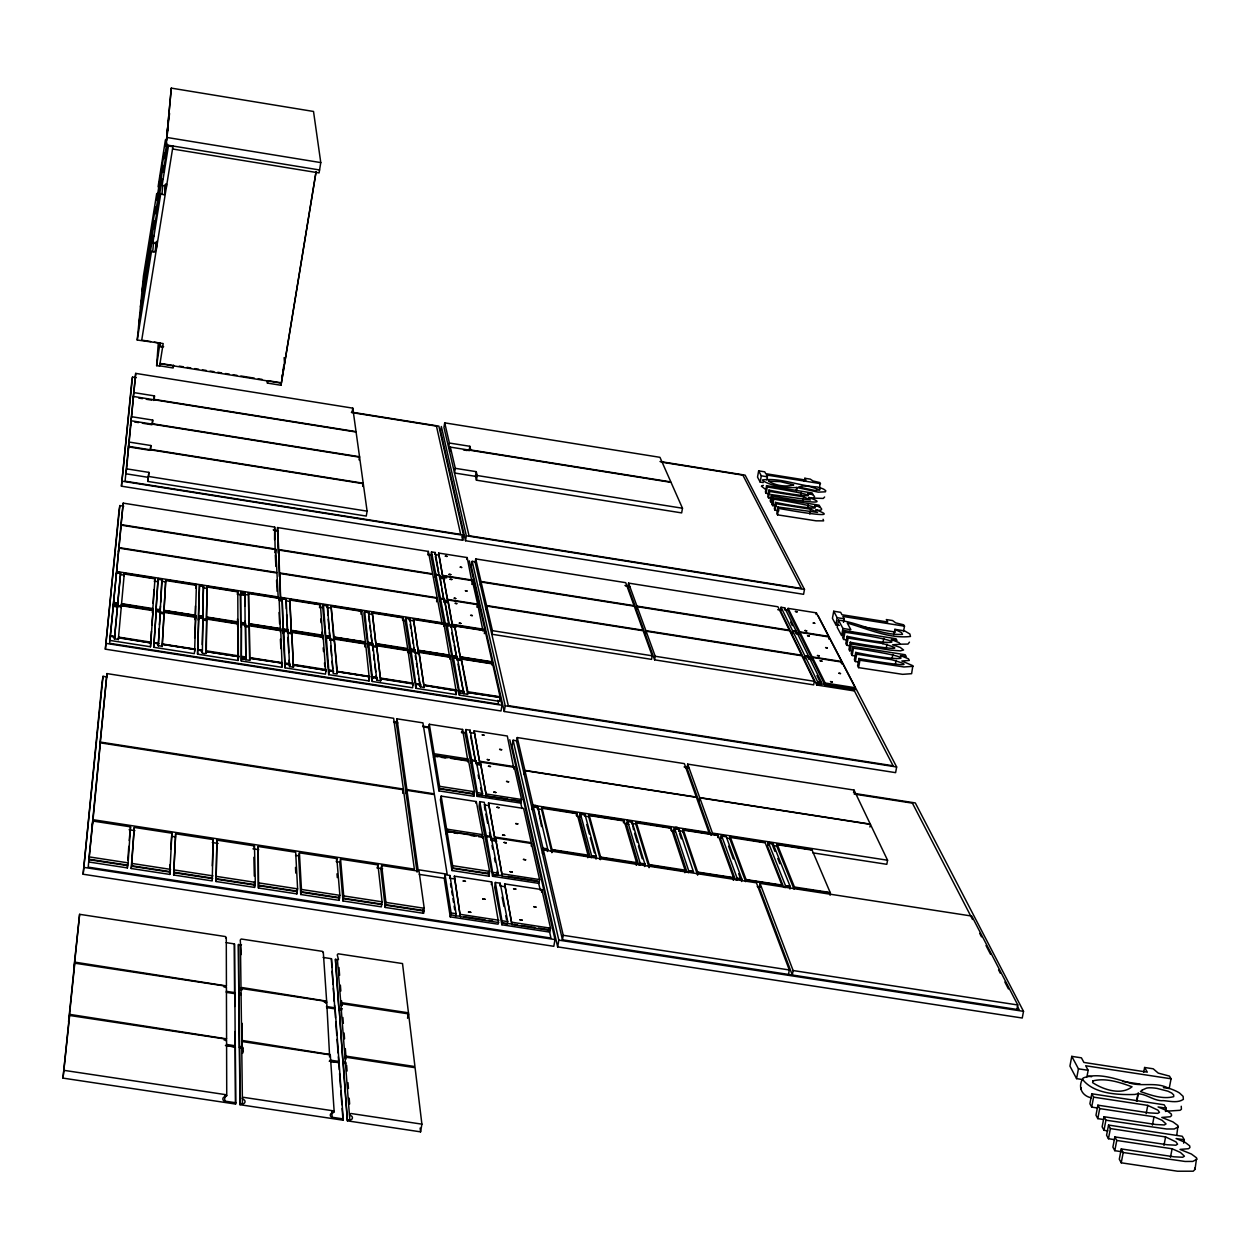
<?xml version="1.0" encoding="UTF-8"?>
<svg xmlns="http://www.w3.org/2000/svg" width="1260" height="1260" viewBox="0 0 1260 1260"><rect width="100%" height="100%" fill="white"/><g stroke="black" fill="none" stroke-linecap="round" stroke-linejoin="round"><path stroke-width="1.5" d="M216.059 881.512L216.941 840.136L254.457 845.917L255.307 882.362L254.567 887.418L216.059 881.512L216.941 840.136M212.31 865.919L213.192 839.569L175.644 833.789L173.66 875.007L212.216 880.913L213.192 839.569M198.529 619.337L198.828 617.841L202.939 618.487L202.403 650.223C199.741 653.924 207.916 655.2 206.293 650.822L206.719 619.085L238.25 624.031L238.376 658.177M205.978 652.727L206.719 618.345L238.234 623.29L237.935 625.511M206.419 620.566L202.639 619.983L202.955 616.786L198.859 616.14L202.955 616.786M202.655 618.644L206.435 619.227M206.435 618.865L207.144 586.341L237.778 591.16L237.494 593.665M206.845 588.499L203.175 587.569L203.474 585.774L199.489 585.144L198.245 620.219M206.278 651.593L238.707 656.665L206.278 651.593L205.978 653.499M206.719 618.345L238.234 623.653M206.435 619.605L207.144 587.034L237.793 591.853L238.077 660.476L197.552 654.145L199.474 585.837L203.459 586.451L202.655 618.282L203.474 585.774M207.144 586.341L237.793 591.507M202.214 644.648L202.939 618.487M202.387 650.979L198.182 649.94L202.387 650.979L202.073 652.9M197.552 654.145L198.828 617.841M199.489 585.144L203.474 586.12M194.938 649.435L162.493 644.364L194.938 649.435L194.308 653.625L153.736 647.293L156.319 609.478L160.398 610.47L156.287 609.824M194.623 651.341L195.678 617.353L164.115 612.391L162.209 645.876M195.709 615.652L164.194 610.706L195.709 615.652L194.67 637.954M195.41 617.51L196.403 585.349L165.721 580.513L163.831 613.888L160.036 613.289M196.418 584.656L165.753 579.836L196.418 584.656L195.835 588.262M195.095 619.715L195.426 605.966M195.379 618.833L195.678 617.353M196.119 586.813L196.403 585.349M154.098 236.392L153.893 235.51M163.264 172.006L167.596 144.443M165.643 145.829L168.147 128.394M165.391 153.216L164.241 152.712M166.446 140.584L165.422 139.828L158.083 186.842M73.726 969.397L79.616 914.319L225.43 936.558L226.06 938.149M226.422 1045.564L235.336 1046.903L235.589 1104.059L63 1078.119L74.797 963.191L225.556 986.092L226.202 987.73M226.28 937.424L226.422 985.934L225.209 987.037A2.095 2.032 -4.5 0 0 224.138 987.163M63 1078.119L69.662 1015.481L225.682 1039.075L226.139 1040.949M226.422 986.989L226.58 1038.87L225.32 1040.02A2.158 2.095 -4.7 0 0 224.217 1040.13M226.58 1039.988L226.737 1095.633L225.445 1096.814A2.236 2.173 -4.9 0 0 222.878 1098.625A2.236 2.173 -4.9 0 0 224.737 1101.098L235.793 1102.768M241.274 954.56L240.25 940.07L241.164 938.999L322.466 951.363L323.221 952.733M241.243 990.392L242.077 988.596L325.836 1001.322L326.718 1002.22L325.773 1003.322M323.3 952.229L326.639 1001.149L325.426 1002.267A2.095 2.032 -7.3 0 0 324.356 1002.377M326.718 1002.22L329.584 1055.628M242.55 1053.344C245.369 1049.879 239.337 1043.438 242.786 1041.658L329.459 1054.762L330.356 1055.675L329.395 1056.825M173.66 875.007L175.644 833.789M330.356 1055.675L334.183 1111.793L332.892 1112.974A2.236 2.158 -7.6 0 0 330.325 1114.785A2.236 2.158 -7.6 0 0 332.168 1117.258L343.208 1118.911L342.988 1120.187L240.014 1104.721L239.4 1048.793L239.605 1047.548L241.747 1047.879A2.173 2.095 -5.2 0 0 242.314 1047.879M169.801 874.424L171.88 833.206L134.285 827.426L131.197 868.502L169.801 874.424L170.163 864.596M170.746 848.878L171.88 833.206M158.287 645.655L162.178 646.27M163.894 612.565L156.019 611.32L158.051 579.317L162.036 579.947L160.099 612.328M163.91 612.202L165.753 579.836M165.454 581.978L161.784 581.065M162.162 646.648L164.115 612.391M158.303 645.277L159.217 628.535M159.421 624.818L160.366 611.084L156.24 610.801M160.13 611.604L160.429 606.013M160.634 602.28L161.752 581.742M158.272 646.034L160.319 611.793L156.224 611.163L153.736 647.293M160.366 611.084L156.035 610.958M162.083 579.253L158.083 578.623L162.083 579.253L161.768 581.411M159.737 364.077L159.626 365.809L173.171 367.983L173.581 365.195M155.689 613.541L158.083 578.623M157.768 580.781L158.051 579.317M113.589 604.107L117.7 604.753L113.62 603.745L109.872 640.427L150.491 646.774L151.436 631.197M151.783 625.338L153.106 609.934L121.527 604.989M152.775 609.131L152.539 613.053L154.98 578.828L124.252 573.993L118.377 639.025M153.121 603.272L153.956 589.585M154.712 580.293L155.012 578.151L124.315 573.316L123.968 575.804M150.491 646.774L153.059 610.659L121.464 605.698M153.106 609.934L121.495 605.351M170.195 871.621L131.607 865.699L134.285 827.426M89.098 859.194L127.732 865.116L128.111 862.864L130.536 826.843L92.893 821.063L88.688 861.982L127.339 867.904L127.606 863.998M127.859 860.076L128.788 846.389M129.181 840.514L130.536 826.843M157.815 193.473L156.697 193.583L143.435 276.098L137.23 340.027L163.186 343.57L159.595 366.125L156.634 365.652L159.973 342.956M147.798 481.43L148.9 472.39L126.598 468.846L128.74 446.371L363.274 483.683L367.101 511.151L366.266 516.08L147.798 481.43L148.9 472.39M363.211 483.226L359.588 457.191L131.182 420.777L129.15 442.071L150.853 445.52L150.57 449.395L363.211 483.226L362.675 486.423M359.541 456.75L356.092 432.038L133.497 396.475L131.56 416.698L152.712 420.068L152.444 423.738L359.541 456.75L359.005 459.869M135.686 373.385L133.859 392.6L154.476 395.892L154.208 399.389L356.044 431.629L352.784 408.145L135.686 373.385L125.087 481.194L460.672 534.398L436.448 426.116L351.414 412.508M156.634 365.652L158.303 342.877M166.588 184.086L166.32 187.582L165.863 183.96M157.043 245.227L156.303 245.101C157.437 240.03 153.531 244.912 152.791 243.275L160.792 193.489C164.761 195.82 165.548 195.946 165.218 185.283M164.509 194.087L165.785 184.448M162.036 193.694L162.619 186.637M319.567 169.974L166.068 144.9L171.297 88.121L313.519 111.463L320.78 162.603L319.079 172.919L172.541 148.995M166.068 144.9L171.297 88.121M137.23 340.027L151.531 251.118C155.216 254.614 157.279 249.007 156.539 241.825M156.303 245.101L156.618 241.337M155.232 251.716L156.051 242.219M156.618 213.869L156.933 210.389M157.846 199.899L158.177 196.072M114.439 638.804L118.346 639.403M124.315 573.316L154.996 578.482M152.759 251.323L153.61 241.825M113.022 607.462L116.581 572.796L120.566 573.41L114.471 638.41L117.668 605.115L113.557 604.469M117.511 605.288L121.275 606.233M117.558 604.926L120.629 572.733L116.644 572.103L120.629 572.733M114.754 636.883L110.518 636.237L114.754 636.883L114.408 639.182M93.02 819.693L100.359 742.849L403.468 789.815L414.367 869.148L93.02 819.693L92.232 824.938M99.682 747.007L106.958 673.596L393.655 718.294L403.373 789.043L402.664 793.17M116.692 571.536L118.928 548.116L276.964 573.032L278.145 596.941L116.692 571.536L116.062 575.726M118.976 547.58L121.118 525.152L275.798 549.581L276.932 572.481L118.976 547.58L118.361 551.659M120.566 528.617L123.212 503.134L274.68 527.105L275.2 552.51M68.56 1021.86L79.616 914.319M509.796 739.73L554.998 939.566L553.817 946.307L83.129 874.235L102.091 682.227L103.037 676.321L106.911 676.935M469.334 560.873L502 705.285L501.023 710.986L105.352 649.168L119.023 510.662L119.842 505.575L123.732 506.189M351.603 412.146L438.858 426.116L463.57 535.342L462.719 540.288L121.432 486.187L131.764 381.559L132.489 377.086L136.363 377.701M83.129 874.235L103.037 676.321M105.352 649.168L119.842 505.575M121.432 486.187L132.489 377.086M169.58 113.479L166.95 133.465M141.97 291.202L155.484 207.112L156.618 207.049M164.241 152.665L156.713 200.009M140.443 306.873L154.602 220.752M155.421 213.727L163.264 165.47M166.808 142.931L164.383 158.54M138.868 323.159L152.901 235.872L153.893 235.573M165.58 187.456C166.761 182.416 162.761 187.189 162.067 185.63L168.43 146.018L172.904 146.758M173.014 146.034L141.734 340.121L150.665 341.555M133.119 397.168L133.859 392.6M132.757 401.074L133.497 396.475M130.82 421.376L131.56 416.698M130.426 425.486L131.182 420.777M128.378 446.875L129.15 442.071M127.953 451.206L128.74 446.371M126.598 468.846L125.795 473.776L148.113 477.32M123.212 503.134L109.588 643.293L498.629 704.12L497.779 700.292M160.225 343.098L159.752 346.012L163.643 346.642M106.958 673.596L88.2 867.132L550.951 938.038L548.777 928.336M153.736 400.459L154.476 395.892M121.306 605.887L121.637 603.666L153.185 608.611M121.165 607.556L121.574 604.39L153.137 609.336L121.606 604.028M152.712 420.068L151.956 424.746L142.349 423.218M118.314 639.797L118.676 637.119L151.153 642.206M150.853 445.52L150.082 450.324L130.189 447.158M154.429 581.758L155.012 578.151M127.339 867.904L127.701 865.651L89.05 859.73M131.197 868.502L131.56 866.25L170.163 872.172M267.419 383.087L267.813 380.662L281.342 382.82L280.933 385.261L267.419 383.087L267.341 381.323M240.849 591.649L244.834 592.625L240.849 591.649L240.25 595.255L240.755 626.881L240.849 592.342L244.834 592.972L245.149 624.944L245.07 621.164M244.771 606.091L244.818 592.279M281.72 378.031L282.319 374.393M282.917 370.755L283.815 365.305M245.826 659.342L241.621 658.697L245.826 658.964L245.48 624.424L241.384 623.794L241.306 660.98L281.783 667.312L282.398 663.122L250.031 658.051L249.732 660.35L245.842 659.736L245.495 625.165L241.4 624.519L241.306 660.98M281.358 383.15L316.039 171.911L281.358 383.15L159.988 363.699M278.807 599.823L279.09 597.665L248.504 592.846C250.362 597.508 233.872 591.664 244.534 594.767M249.7 659.563L249.228 624.047L280.681 628.976L280.366 630.835L279.121 598.358L248.519 593.539L248.913 625.527M238.077 660.476L238.691 656.287M245.18 626.645L245.464 623.464L241.369 622.818L245.464 623.464M248.519 593.539L248.929 626.267L245.149 625.306M245.842 659.736C248.913 654.743 235.163 657.295 246.157 657.83M282.082 665.012L280.76 630.693L249.275 625.747L249.732 660.35M274.68 527.105L274.57 539.658M277.546 527.562L278.696 549.517L432.621 573.835L428.353 551.423L277.546 527.562L278.129 552.967M275.216 553.03L275.798 549.581M278.696 549.517L279.342 576.481M436.574 601.256L437.173 597.744L432.731 574.371L278.728 550.037L280.602 601.02L279.956 573.505L437.283 598.311L441.929 622.708L281.2 597.429M286.288 608.848L286.13 598.768L282.145 598.153L283.216 633.544L282.193 598.846L286.162 599.461L287.579 631.591L286.618 614.534M282.193 598.846L281.878 600.295M280.744 630.331L249.259 625.023L280.728 629.953L280.429 632.173M285.847 600.926L286.13 598.768M283.862 630.457L287.973 631.465L283.862 630.457L283.248 634.158L285.028 667.816L325.442 674.131L326.088 670.336L293.722 664.886L293.423 667.186L289.548 666.572L288.005 631.827L283.909 631.181L285.028 667.816M320.087 606.312L320.355 604.154L289.8 599.351L291.343 632.189M234.455 943.913L234.675 993.825L234.455 943.913L226.139 942.637M287.91 630.11L283.815 629.48L287.91 630.11L287.611 632.331L291.391 632.929L289.832 600.043L320.418 604.863L322.765 637.481M254.457 845.917L254.079 847.586M238.455 944.528L238.802 994.455L238.455 944.528L240.455 944.827A2.032 1.969 -4.7 0 0 241.495 944.716M291.69 631.071L323.111 636.001L291.674 630.709L291.454 633.906L287.658 632.945M325.694 671.454L323.237 637.355L291.769 632.426L293.375 666.398M258.205 846.484L258.426 888.001L296.887 893.891L297.612 888.851L295.675 852.248L258.205 846.484L258.426 888.001M226.28 992.36L234.88 993.667L234.769 1006.456M289.548 666.572C292.619 661.579 278.885 664.13 289.863 664.666M291.769 632.426L293.423 667.186M241.07 994.612L239.006 994.297L238.817 995.51L239.384 1047.659L243.211 1048.241M234.88 993.667L235.589 1104.059M239.384 1047.659L239.006 994.297M352.28 411.122L352.784 408.145M319.757 607.761L320.355 604.154M323.411 604.642L327.411 605.619L323.411 604.642L322.812 608.234L325.631 640.19L326.214 636.127L330.293 636.773L330.12 639.97M240.014 1104.721L239.605 1047.548M323.442 604.989L323.143 606.784M327.38 605.257L327.852 615.384M322.891 638.836L323.159 636.615L291.737 631.685L323.19 636.993M364.864 646.348L365.384 641.907L361.667 611.336L331.112 606.533L334.026 636.993L333.79 639.576L330.025 638.993L327.442 605.966L323.474 605.335L325.915 637.97M361.321 612.785L361.573 610.643L331.049 605.84L333.727 638.836M330.151 640.348L330.388 637.749L326.308 637.103L325.694 640.804L328.671 674.651L369.054 680.951L369.652 676.762L337.365 671.706L369.652 676.762M365.29 645.482L365.558 643.261L334.168 638.347L333.884 640.568L330.089 639.608M369.322 678.667L365.652 644.017L334.231 639.088L337.318 671.328L337.082 674.005L333.191 673.407L330.466 638.489L326.371 637.844L328.954 672.352M334.231 639.088L337.003 673.218M328.671 674.651L329.285 670.446L333.522 671.501L329.285 670.446M299.407 852.831L298.651 856.69L300.731 894.49L339.161 900.38L339.869 895.34L336.829 858.58L299.407 852.831L301.455 889.45L300.731 894.49M360.974 614.234L361.573 610.643M364.628 611.116L368.644 612.092L364.628 611.116L364.014 614.722L367.999 646.837M364.675 611.478L364.361 613.274M368.597 611.746L368.282 613.541L371.999 614.471M364.927 646.963L365.558 643.261M402.554 619.621L402.743 617.116L372.251 612.328L376.047 645.482M372.283 644.884L368.676 612.455L364.707 611.824L368.219 644.254M368.613 643.135L372.692 643.781L368.566 642.773L368.077 647.451L372.283 681.455L412.603 687.771L413.185 683.582L380.945 678.526L380.677 680.825L376.803 680.211L372.865 645.136L368.786 644.506L372.503 678.778M368.739 644.128C379.307 646.317 366.077 641.135 368.424 645.986M376.457 644.38L407.799 649.294L376.409 644.002L376.141 646.222L372.377 645.624L372.645 643.419M372.771 644.395L372.503 646.616L376.283 647.215M336.829 858.58L336.42 860.249M372.865 645.136L373.039 650.806M376.362 643.624L407.689 648.553L402.853 617.825L372.346 613.022L376.141 646.222M340.578 859.163L339.791 863.021L342.988 900.963L381.37 906.853L382.079 901.814L377.953 864.911L340.578 859.163L343.712 895.923L342.988 900.963M380.677 680.825L376.645 645.734L408.019 650.664L407.704 652.507L407.894 649.908L376.535 644.994L380.567 680.038M372.283 681.455C369.621 676.337 378.882 675.769 376.803 680.211M323.143 957.442L331.443 958.703L331.805 967.428M335.428 959.317L338.956 1009.654L335.428 959.317L337.428 959.616A2.016 1.969 -7.6 0 0 338.467 959.506L337.239 954.875L338.137 953.788L402.523 963.569L408.46 1012.819L407.531 1018.222M331.443 958.703L334.845 1009.024L334.561 1005.244M326.545 1007.591L335.128 1008.882L335.491 1017.875M339.239 1009.512L343.035 1063.314L339.239 1009.512L341.302 1009.827A2.095 2.032 -7.7 0 0 341.854 1009.843M409.563 620.723L409.752 618.219L405.799 617.605L405.184 621.196L410.303 653.467L410.87 649.404L414.949 650.05L414.792 652.885L418.619 653.846L418.871 651.625L450.198 656.539L449.946 658.775M405.799 617.605L405.547 619.747M409.5 620.377L409.752 618.219M444.701 422.856L449.41 443.032L469.838 446.292L470.767 449.962L670.84 481.918L659.957 457.317L444.701 422.856L443.945 427.313L469.019 535.736L801.439 588.452L742.88 475.146L661.342 462.105M443.693 626.094L443.866 623.59L413.406 618.802L418.336 652.113L413.532 619.51L444.008 624.298L449.694 657.389L450.009 655.547L418.698 650.633L418.446 652.853L414.697 652.27M329.222 1061.235L338.767 1062.668L338.987 1061.44L335.128 1008.882M396.979 718.814L396.317 722.72L406.177 793.706L406.885 789.579L396.979 718.814L422.935 722.862L434.291 793.832L406.885 789.579M330.183 1061.235L339.066 1062.574L339.286 1069.645M410.823 649.042L410.555 651.262L414.634 651.892L409.862 618.928L405.909 618.298L410.823 649.042L414.887 649.672M411.028 650.396L415.17 651.42L411.028 650.396L410.413 654.097L415.831 688.275L456.12 694.575L456.766 690.779L424.478 685.346L424.21 687.629L420.289 686.637M420.226 686.243L415.233 651.782L411.154 651.152L410.776 652.617M428.353 551.423L427.786 554.809L431.629 555.408M346.027 1063.55A2.158 2.095 -7.9 0 1 345.46 1063.534L343.334 1063.219L343.114 1064.464L347.398 1120.849L420.572 1131.858L421.895 1124.156L415.076 1067.692L346.516 1057.329L345.35 1057.943L345.886 1059.329M377.953 864.911L377.527 866.581M448.639 447.584L449.41 443.032M431.503 551.927L430.983 555.613L435.188 577.458L435.834 574.34L431.503 551.927L435.22 552.51L439.33 576.655L442.764 576.891M449.584 451.663L450.356 447.111L671.029 482.359L682.479 508.237L681.66 512.899L476.438 480.186L475.461 476.327L476.248 471.665L455.301 468.326L450.356 447.111M381.685 865.494L380.882 869.337L385.214 907.436L423.533 913.311L424.226 908.271L419.029 871.227L381.685 865.494L385.906 902.396L385.214 907.436M434.92 554.195L435.22 552.51M408.019 650.664L412.808 685.078M418.997 652.381L424.084 686.842L418.997 652.381L450.34 657.295L456.293 691.882M411.154 651.152L416.099 685.976M471.87 581.49L467.176 557.566L438.637 553.061L442.827 577.206L446.702 577.82M415.831 688.275L416.414 684.085L420.667 685.125L416.414 684.085M435.928 574.875L435.409 578.655L439.787 601.429L440.449 598.264L435.928 574.875L439.724 575.473L444.024 600.626M455.301 468.326L454.513 472.988L475.461 476.327M420.352 687.031L420.604 684.731M439.724 575.473L440.984 585.112M347.398 1120.849L343.334 1063.219M403.011 792.572L403.468 789.815M436.684 601.823L437.283 598.311M442.827 577.206L438.637 553.061M476.973 607.288L477.65 604.123L472.358 580.639L443.221 576.025L447.599 601.193M406.996 790.366L418.084 869.715L447.158 874.188L434.416 794.603L406.996 790.366L406.287 794.493L417.076 872.14M440.559 598.831L440.023 602.69L444.591 626.472L445.284 623.243L440.559 598.831L444.433 599.429L449.237 623.858L448.922 625.653L444.969 625.039L456.309 626.472M469.066 450.844L469.838 446.292M444.433 599.429L448.922 625.653M443.221 576.025L452.576 626.236L456.372 626.834M429.329 724.264L428.589 727.76L433.582 758.173L434.18 753.732L429.329 724.264L462.577 729.445L467.948 761.465M450.702 627.197L450.875 624.692L446.906 624.062L446.308 627.653L452.576 660.098L453.127 656.035L457.191 656.68L456.955 658.901L460.703 659.484L460.955 657.263L492.203 662.177L491.888 664.02M456.955 658.901L451.017 625.401L447.048 624.771L446.67 626.22M450.639 626.85L450.875 624.692M465.507 540.729L466.342 535.784L441.362 426.51L440.606 430.967L465.507 540.729L803.581 594.31L804.463 589.412L745.133 475.13L660.004 461.506M476.438 480.186L477.225 475.524L476.248 471.665M452.576 626.236L448.009 599.996L477.776 604.69L482.99 631.008M454.293 627.417L454.529 625.259L484.942 630.047L484.328 633.638M454.529 625.259L460.562 658.728L454.671 625.968L485.1 630.772L484.722 632.205M467.176 557.566L466.956 559.566M450.025 659.137L450.34 657.295M434.448 755.354L433.692 758.914L438.937 790.886L473.823 796.288L474.437 791.737L468.515 760.646L434.448 755.354L439.567 786.319L438.937 790.886M447.048 624.771L452.812 657.877M453.332 657.043L457.474 658.051L453.332 657.043L452.687 660.728L459.333 695.079L499.558 701.363L500.22 697.567L468.027 692.543L500.126 697.174L499.795 699.064L500.031 696.78L467.87 691.74L461.302 659.011L492.613 663.926M453.395 657.405L453.08 659.263M476.059 561.944L472.185 561.33L471.319 566.386L504.252 711.49L895.608 772.648L896.647 766.978L818.323 616.093M457.396 657.673L457.159 659.894L460.908 660.492M457.223 660.272L457.537 658.429L453.474 657.783L459.585 692.779L467.712 694.433L467.948 692.149M475.745 558.92L480.974 581.474L634.048 605.65L625.732 582.671L475.745 558.92L475.162 562.306L508.3 705.631L893.104 765.781L853.54 689.251M471.854 584.404L472.358 580.639M460.829 660.114L461.144 658.271L492.44 663.169M461.144 658.271L467.555 693.646L467.87 691.74M441.173 796.115L440.386 799.769L445.977 833.821L446.623 829.096L441.173 796.115L476.312 801.565L482.627 834.671L482.359 837.27L478.564 836.687M459.333 695.079L459.9 690.889L464.168 691.929L459.9 690.889M480.391 584.908L480.974 581.474M480.517 585.459L481.099 582.01L634.252 606.202L642.931 630.189L486.565 605.524L481.099 582.01M477.776 604.69L477.556 606.784M407.972 1017.481L408.587 1013.89L342.326 1003.826L341.129 1004.661L341.98 1005.827M457.537 658.429L463.68 693.031L457.994 664.13M463.837 693.835L464.09 691.535M461.822 732.926L462.577 729.445M446.922 830.907L446.103 834.656L451.994 870.534L488.974 876.22L489.62 871.369L482.974 836.482L446.922 830.907L452.655 865.667L451.994 870.534M485.966 609.037L486.565 605.524M486.092 609.62L486.706 606.091L643.151 630.756L652.207 655.798L651.577 659.374L491.794 634.237L492.408 630.662L486.706 606.091M465.806 729.54L465.224 733.871L470.925 763.56L471.697 760L465.806 729.54L470.137 730.217L475.776 762.678L479.761 762.883M450.639 914.634L455.71 915.941L456.088 913.705L449.915 875.48L445.063 874.723L444.402 879.622L450.261 916.87L498.062 924.194L498.55 922.509L460.309 916.65L454.372 876.157L491.636 881.89L498.55 922.509M470.137 730.217L469.87 732.595M468.515 760.646L468.09 762.206M474.122 730.832L479.855 763.324L474.122 730.832L507.308 736.013L513.749 768.159M449.915 875.48L449.615 878.189L454.088 878.881M507.575 798.966L477.666 794.792L482.202 795.485L482.548 793.438L476.264 761.418L471.838 760.741L471.24 765.182L477.225 796.367L520.774 803.124L521.12 801.077L511.45 799.565M491.809 663.642L492.124 661.799L460.877 656.885M476.264 761.418L476.012 763.875L480.091 764.505M450.261 916.87L451.112 912.949L445.063 874.723M480.344 762.064L486.391 796.131L521.231 801.533L521.593 799.486L514.363 767.34L480.344 762.064L486.391 796.131M476.312 801.565L475.87 803.155M477.225 796.367L477.572 794.32M477.666 794.792L471.838 760.741M479.745 801.628L479.115 806.227L485.494 839.443L486.328 835.711L479.745 801.628L484.297 802.337L491.006 836.435L486.328 835.711M460.309 916.65L454.372 876.157M488.518 802.998L494.959 839.223L488.518 802.998L523.593 808.432L531.295 842.656L495.322 837.112M504.252 711.49L505.228 705.789L472.185 561.33M482.974 836.482L482.517 838.105M502.173 875.527L493.038 874.629L497.858 875.369L498.22 873.196L491.164 837.27L486.486 836.545L485.84 841.27L492.565 876.267L538.729 883.37L539.217 881.732L502.283 876.047L495.479 837.931L531.484 843.491L539.595 879.575L539.217 881.732M491.164 837.27L490.896 839.885L495.227 840.546M516.994 740.848L513.103 740.234L512.096 746.093L557.644 946.89L1022.254 1018.017L1023.514 1011.339L915.311 802.935L855.083 793.548M491.636 881.89L491.353 884.599M492.565 876.267L492.944 874.109M493.038 874.629L486.486 836.545M517.261 737.557L524.9 770.411L696.323 797.076L684.385 763.623L517.261 737.557L516.584 741.463L562.448 939.787L1019.214 1009.78L1017.418 1006.299M514.017 769.34L514.363 767.34M511.828 924.005L502.378 923.107L507.355 923.864L507.733 921.627L500.188 883.213L495.353 882.457L494.692 887.355L501.889 924.777L549.628 932.101L550.006 929.864L538.555 928.1M500.188 883.213L499.921 885.922L504.378 886.615M502.283 876.047L495.479 837.931M504.661 883.89L511.938 924.572L550.132 930.415L550.525 928.179L541.863 889.623L504.661 883.89L511.938 924.572M524.255 774.664L524.9 770.411M501.889 924.777L502.267 922.54M502.378 923.107L495.353 882.457M532.287 809.377L532.996 805.266L524.963 770.663L696.402 797.312L708.97 832.545L532.996 805.266M532.444 810.086L533.169 805.975C538.981 802.809 537.248 812.558 537.705 806.668M533.169 805.975L533.027 808.967L533.389 806.92L537.926 807.613L547.659 848.894L542.981 848.169L533.389 806.92M531.484 843.491L531.232 846.106M537.926 807.613L541.548 826.592M542.02 807.802L541.658 809.849L541.894 807.329L576.954 813.204L541.894 807.329M542.131 808.274L541.769 810.322L551.612 851.681L551.99 849.571L542.131 808.274L577.08 813.692L588.01 855.131L551.99 849.571M542.981 848.169L542.729 850.783L543.091 848.673L547.895 849.901L543.091 848.673M542.477 853.414L543.202 849.177M542.65 854.154L543.375 849.917L756.409 882.819L789.311 969.964L788.508 974.421M547.407 851.508L547.785 849.397M541.863 889.623L541.595 892.332M551.738 852.185L552.101 850.059L588.278 856.139L552.101 850.059M551.848 852.689L552.226 850.563M576.34 815.472L576.828 812.731M577.08 813.692L576.592 815.267M580.309 813.283L584.986 814.448L580.309 813.283L579.6 817.378L590.121 857.131M580.435 813.755L580.214 816.275L580.561 814.228L585.112 814.936L596.279 856.406L595.917 858.517M557.644 946.89L558.826 940.149L513.103 740.234M562.448 939.787L563.236 935.298L543.375 849.917M584.498 816.039L584.86 813.976M628.567 583.112L627.984 586.483L636.347 609.541L636.946 606.107L628.567 583.112L777.94 606.769L789.374 630.189L636.946 606.107M589.034 814.637L588.814 817.157L589.034 814.637L623.92 820.039L623.7 822.559M589.302 815.582L588.94 817.63L600.233 859.194L600.61 857.068L589.302 815.582L624.204 820.984L636.568 862.628L636.206 864.738M587.774 857.745L588.136 855.635M591.239 857.792L591.601 855.682L580.561 814.228M637.15 606.674L636.552 610.092L645.277 634.158L645.892 630.646L637.15 606.674L789.642 630.756L801.581 655.2L645.892 630.646M596.043 859.021L596.421 856.91L591.743 856.186L596.421 856.91M600.736 857.572L636.883 863.635L600.736 857.572L600.374 859.698M646.112 631.228L645.482 634.741L654.601 659.846L813.661 684.873L814.306 681.298L801.864 655.783L646.112 631.228L655.231 656.271L654.601 659.846M623.432 822.764L623.92 820.039M631.717 823.804L631.937 821.284L627.401 820.575L626.677 824.686L638.631 864.785M644.474 866.014L644.837 863.903L632.221 822.229L627.685 821.536L627.181 823.111M632.221 822.229L633.512 829.726M636.269 822.402L635.906 824.45L636.111 821.929L671.108 827.804L636.111 821.929M636.41 822.875L636.048 824.938L648.774 866.675L649.152 864.565L636.41 822.875L671.265 828.277L685.078 870.125L649.152 864.565M636.347 865.242L636.725 863.131M639.797 865.289L640.174 863.179L627.685 821.536M644.616 866.518L644.994 864.407L640.316 863.683L644.994 864.407M649.089 867.699L649.309 865.084L685.409 871.133L649.467 865.589M670.903 830.34L671.265 828.277M678.951 828.576C678.541 834.451 680.274 824.733 674.431 827.867L673.706 831.962L687.047 872.251M674.431 827.867L674.384 830.875L674.746 828.828L679.282 829.521L693.331 871.4L688.669 870.676L674.746 828.828M687.692 764.127L699.709 797.596L870.298 824.119L854.028 790.067L687.692 764.127L686.999 768.033L699.001 801.581M678.919 831.568L679.282 829.521M683.14 829.222L682.936 831.742L683.14 829.222L717.916 834.608L717.727 837.144M683.456 830.167L683.093 832.23L697.268 874.172L697.646 872.062L683.456 830.167L718.279 835.569L733.525 877.606L733.32 880.22L733.698 878.11L697.819 872.566L697.615 875.196M684.873 872.739L685.251 870.628M699.709 797.596L699.08 801.832L711.081 835.411M819.693 488.344L819.913 482.58L812.968 480.958L810.322 479.147L804.856 478.264L805.928 480.107L765.749 473.681L764.757 471.838L758.646 470.862L757.528 477.115L760.174 482.092L763.245 482.596M688.291 872.786L688.669 870.676M760.174 482.092L761.292 475.823L758.646 470.862M766.883 479.95L767.434 476.8L766.458 474.988L820.543 483.651M766.553 485.667L767.261 486.974C833.191 497.826 809.172 498.22 768.947 490.108L769.655 491.447L803.707 496.865L810.464 499.999L771.341 494.613L772.065 495.952C766.363 494.912 841.507 509.04 808.668 497.448C818.291 499.527 814.7 494.046 807.802 493.463L812.857 494.266L812.101 492.944L766.553 485.667L765.418 491.998L766.127 493.322L769.907 493.92M766.127 493.322L767.261 486.974M768.947 490.108L767.797 496.472L768.505 497.81L772.285 498.409M768.505 497.81L769.655 491.447M771.341 494.613L770.207 500.992L770.915 502.346L772.065 495.952M776.475 506.221L772.648 505.606L771.923 504.252L773.073 497.842L819.158 505.197L819.929 506.551L814.811 505.733C821.772 506.331 825.473 511.922 815.724 509.827C848.988 521.656 772.994 507.323 778.712 508.378L777.971 507.008L817.567 512.442L810.7 509.245L776.239 503.764L775.514 502.394C816.433 510.725 840.2 510.001 773.798 499.18L773.073 497.842M772.648 505.606L773.798 499.18M775.514 502.394L774.365 508.835L775.089 510.205L778.9 510.82M775.089 510.205L776.239 503.764M717.901 837.617L718.279 835.569M777.971 507.008L776.822 513.466L777.546 514.852L816.039 520.821L823.615 520.868L823.095 519.293M777.546 514.852L778.712 508.378M721.397 835.144L726.091 836.325L721.397 835.144L720.673 839.239L735.383 879.716M721.57 835.632L721.381 838.152L721.744 836.105L726.28 836.813L741.762 878.866L737.1 878.157L721.744 836.105M730.264 836.971L729.902 839.018L730.091 836.498L765.025 842.357L730.091 836.498M730.453 837.459L730.076 839.506L745.684 881.653L746.062 879.543L730.453 837.459L765.214 842.845L781.893 885.071L746.062 879.543M796.21 490.628L796.777 487.478L818.228 492.156L825.442 491.809L825.757 490.707L823.898 489.29A17.703 2.646 10.2 0 0 817.267 486.959C798.903 485.998 780.759 477.603 762.536 479.918L762.583 480.595C772.522 486.502 785.342 488.108 796.777 487.478M796.462 490.66L797.029 487.51M800.746 495.59L801.313 492.424M781.042 607.257L780.601 610.942L791.768 633.78L792.54 630.693L781.042 607.257L784.728 607.84L796.304 631.291L795.989 632.992L799.281 633.197M804.305 481.383L804.856 478.264M802.856 501.637L803.707 496.865M784.728 607.84L784.586 609.84L787.972 610.375M736.722 880.267L737.1 878.157M788.114 608.375L787.815 610.045L799.454 633.544L799.753 631.827L788.114 608.375L816.385 612.848L828.607 636.394L799.753 631.827M807.676 507.89L808.243 504.693M741.573 881.496L741.951 879.385L737.289 878.661L741.951 879.385M809.833 514.064L810.7 509.245M792.823 631.26L792.367 635.024L804.006 658.838L804.809 655.704L792.823 631.26L796.572 631.859L808.652 656.318L808.337 658.051M796.273 633.559L796.572 631.859M800.037 632.394L799.738 634.111L811.865 658.618L812.18 656.87L800.037 632.394L828.891 636.962L841.633 661.516L841.144 662.902M760 883.37L759.245 887.591L792.319 975.019L793.123 970.547L760 883.37L971.775 916.067L1017.781 1004.976L1016.946 1009.433M768.301 842.42L773.01 843.601L768.301 842.42L767.56 846.515L783.72 887.323M768.505 842.893L768.317 845.428L768.694 843.381L773.199 844.09L790.13 886.347L789.752 888.442M817.126 683.235L821.221 684.227L821.536 682.432L808.936 656.901L805.108 656.303L804.652 660.145L816.795 685.015L854.406 690.937L854.737 689.157L817.126 683.235L816.795 685.015M772.821 843.113L772.443 845.161L776.806 846.295L776.979 843.759L811.897 849.618L777.184 844.247M816.086 614.518L816.385 612.848M808.621 658.649L808.936 656.901M776.617 845.806L776.979 843.759M777.373 844.736L777.01 846.783L794.036 889.119L794.43 887.008L777.373 844.736L812.101 850.106L830.198 892.537L830.041 895.151L830.419 893.041L794.84 888.032L830.419 893.041M812.48 657.452L812.164 659.201L824.828 684.794L854.926 689.519L855.256 687.74L841.948 662.098L812.48 657.452L825.158 682.999L824.828 684.794M817.299 683.597L817.63 681.817L805.108 656.303M828.891 636.962L828.765 639.009M903.514 631.528L904.491 626.188L903.672 624.803L895.718 622.881L892.553 620.55L886.331 619.573L887.717 621.983L841.964 614.738L840.672 612.344L833.726 611.242L832.435 618.329L835.868 624.818L839.381 625.37M785.09 887.733L785.468 885.622L768.694 843.381M835.868 624.818L837.16 617.683L833.726 611.242M838.483 620.14L837.191 627.291L841.617 635.638L842.924 628.441L838.483 620.14C860.139 622.787 880.378 635.512 902.538 634.394L901.498 632.504L894.852 629.417L893.875 634.772M789.957 888.961L790.335 886.851L785.673 886.142L790.335 886.851M843.523 622.361L844.168 618.786L842.893 616.439L904.491 626.188M844.027 630.504L844.94 632.221C917.485 642.82 896.112 646.679 847.13 636.316L848.059 638.064L882.488 643.498C923.249 655.074 849.256 642.317 850.279 642.191L851.209 643.955L890.725 650.128L900.254 650.885L903.562 650.002L900.207 647.404L892.584 644.789L900.034 644.285L899.136 642.663L891.214 639.544L896.978 640.442L895.986 638.726L844.027 630.504L842.719 637.717L843.633 639.434L847.523 640.048M843.633 639.434L844.94 632.221M841.633 663.847L841.948 662.098M847.13 636.316L845.822 643.561L846.751 645.309L850.563 645.908M846.751 645.309L848.059 638.064M850.279 642.191L848.956 649.467L849.886 651.231L851.209 643.955M852.532 646.412L853.477 648.191C926.746 658.807 905.531 662.996 855.729 652.397L856.69 654.176L891.576 659.689C932.888 671.454 858.044 658.618 858.958 658.429L857.619 665.816L858.58 667.627L902.617 674.336L911.61 673.691L912.854 665.705L901.814 660.996L909.342 660.445L908.428 658.775L900.364 655.594L906.223 656.507L905.2 654.727L852.532 646.412L851.209 653.72L852.154 655.499L855.902 656.098M852.154 655.499L853.477 648.191M855.729 652.397L854.39 659.736L855.351 661.531L859.225 662.146M855.351 661.531L856.69 654.176M858.58 667.627L859.918 660.24L858.958 658.429M853.556 792.65L854.028 790.067M882.819 643.781L883.795 638.363M886.284 647.798L886.961 644.175M892.206 658.051L892.867 654.397M895.435 664.036L896.112 660.366M869.936 827.017L870.424 824.371L699.788 797.832L712.451 833.081L887.56 860.233L886.804 864.313L812.873 852.862M1163.358 1087.648L1169.186 1088.545L1171.06 1078.781L1169.485 1076.103L1158.224 1073.095L1153.215 1068.795L1144.615 1067.488L1147.293 1072.134L1083.915 1062.448L1081.411 1057.833L1071.772 1056.368L1069.929 1066.102L1076.575 1078.639L1082.403 1079.521M1076.575 1078.639L1078.45 1068.826L1071.772 1056.368M1091.27 1097.822C1081.631 1095.838 1077.347 1086.592 1083.254 1077.93C1097.712 1072.528 1114.281 1078.418 1128.472 1082.576C1140.615 1087.254 1155.483 1081.458 1168.24 1088.057A28.35 6.678 11.5 0 1 1179.486 1092.971L1183.14 1096.389L1183.345 1099.381C1177.58 1103.303 1169.847 1101.114 1163.374 1100.641C1153.404 1101.634 1143.954 1091.38 1134.835 1094.467C1117.651 1095.003 1093.696 1093.9 1082.561 1079.363M1086.908 1076.843L1088.152 1070.307L1085.695 1065.755L1171.06 1078.781M1165.484 1111.509L1166.13 1108.186L1164.177 1104.8L1091.79 1093.79L1089.9 1103.728L1091.68 1107.115L1097.492 1107.997M1091.68 1107.115L1093.585 1097.145L1091.79 1093.79M1093.585 1097.145L1147.765 1105.398L1157.924 1110.155L1159.452 1112.36L1157.735 1113.367L1149.293 1112.895L1097.885 1105.178L1095.979 1115.194L1097.791 1118.628L1103.555 1119.51M1097.791 1118.628L1099.712 1108.595L1097.885 1105.178M1099.712 1108.595L1154.018 1116.785L1162.145 1120.313L1166.051 1123.936L1164.334 1124.959L1155.83 1124.503L1104.059 1116.738L1102.138 1126.818L1103.981 1130.299L1107.855 1130.881M1103.981 1130.299L1105.918 1120.187L1104.059 1116.738M1183.66 1143.167L1184.306 1139.78L1182.289 1136.268L1108.532 1125.07L1106.579 1135.213L1108.453 1138.725L1114.155 1139.591M1108.453 1138.725L1110.391 1128.566L1108.532 1125.07M1110.391 1128.566L1165.594 1136.945L1175.989 1141.875L1177.58 1144.159L1175.832 1145.214L1167.248 1144.757L1114.864 1136.914L1112.895 1147.12L1114.785 1150.679L1122.329 1151.813M1114.785 1150.679L1116.754 1140.457L1114.864 1136.914M1116.754 1140.457L1172.099 1148.774L1180.415 1152.428L1184.431 1156.192L1182.683 1157.263L1174.036 1156.806L1121.274 1148.931L1119.305 1159.2L1121.227 1162.807L1177.549 1171.217L1193.22 1171.201L1195.015 1169.39L1196.622 1157.893L1191.409 1154.034L1180.022 1149.419L1188.589 1148.71L1189.944 1147.498L1189.676 1145.844L1185.266 1142.442L1176.115 1138.536L1184.306 1139.78M1121.227 1162.807L1123.196 1152.522L1121.274 1148.931M1136.473 1101.35L1138.048 1093.097M1136.851 1101.397L1138.442 1093.16M1143.686 1072.339L1144.615 1067.488M1146.159 1113.698L1147.765 1105.398M1152.412 1125.133L1154.018 1116.785M1163.972 1145.403L1165.594 1136.945M1170.461 1157.294L1172.099 1148.774M1176.745 1135.213L1178.005 1125.621L1172.934 1121.888L1161.783 1117.431L1170.241 1116.769L1171.58 1115.604L1171.328 1114.029L1167.028 1110.737L1158.082 1106.957L1166.13 1108.186M163.264 171.943L164.446 171.832M1197 1159.153L1192.842 1161.421L1185.093 1161.468L1123.196 1152.522M1178.368 1126.818L1174.257 1128.992L1166.634 1129.007L1105.918 1120.187M1080.67 1089.223L1081.379 1087.774M912.964 666.335L903.956 666.965L859.918 660.24M154.334 221.004L155.295 220.973M408.587 1013.89L414.949 1066.558L346.421 1056.195L345.272 1056.809L345.807 1058.195M762.064 485.714L763.371 485.383M163.17 179.282L161.989 179.408L154.24 228.643M900.522 644.191L907.972 644.081L909.452 642.143M1166.508 1111.194L1180.084 1110.296L1181.423 1109.257L1181.234 1106.248M814.259 498.157L823.268 498.44L824.623 497.007M69.772 1014.379L226.58 1038.87M226.422 1044.43L235.321 1045.768M239.589 1046.414L241.731 1046.745A2.158 2.095 -5.2 0 0 242.298 1046.761M330.104 1060.101L338.987 1061.44M343.24 1062.085L345.366 1062.4A2.158 2.095 -7.9 0 0 345.933 1062.416M225.43 1045.548L235.116 1047.013L234.99 1031.562M64.26 1070.386L225.808 1094.672L226.737 1095.633M421.895 1124.156L350.91 1113.494L349.618 1114.391L350.548 1115.636A2.236 2.158 -8.1 0 1 352.391 1118.092A2.236 2.158 -8.1 0 1 349.823 1119.904L347.618 1119.573M240.219 1103.429L242.44 1103.76A2.236 2.173 -5.4 0 0 245.007 1101.964A2.236 2.173 -5.4 0 0 243.148 1099.476L242.235 1098.247L243.511 1097.334L333.254 1110.832L334.183 1111.793M89.476 856.942L128.111 862.864M131.969 863.447L170.557 869.369M174.415 869.967L212.956 875.873M216.814 876.456L255.307 882.362M259.166 882.961L297.612 888.851M301.455 889.45L339.869 895.34M343.712 895.923L382.079 901.814M385.906 902.396L424.226 908.271M451.112 912.949L456.088 913.705M460.688 914.413L498.944 920.272M502.772 920.855L507.733 921.627M512.332 922.32L550.525 928.179M174.037 872.219L212.593 878.125M216.436 878.708L254.93 884.614M258.788 885.213L297.234 891.103M301.077 891.686L339.491 897.577M343.334 898.175L381.685 904.05M385.529 904.633L423.848 910.508M460.215 916.099L455.71 915.941M464.042 916.681L485.069 919.91M488.896 920.493L492.723 921.076M513.734 924.304L517.561 924.887M521.372 925.47L534.744 927.517M174.022 872.755L212.578 878.661M216.436 879.26L254.945 885.166M258.804 885.748L297.266 891.655M301.108 892.237L339.538 898.128M343.382 898.726L381.748 904.601M385.591 905.2L423.927 911.075M563.236 935.298L789.311 969.964M793.123 970.547L1017.781 1004.976M84.231 867.447L554.998 939.566M558.826 940.149L1023.514 1011.339M1078.45 1068.826L1088.152 1070.307M1087.711 1076.119L1091.585 1076.717M1122.629 1081.442L1140.08 1084.104M74.907 962.152L226.422 985.934M408.46 1012.819L342.248 1002.755L341.035 1003.606L341.901 1004.771A2.095 2.016 -7.7 0 1 342.421 1004.913M226.264 991.321L234.864 992.612M239.006 993.242L241.07 993.557M326.466 1006.519L335.05 1007.827M339.161 1008.457L341.224 1008.772A2.095 2.016 -7.7 0 0 342.295 1008.646M439.567 786.319L474.437 791.737M478.012 792.729L482.548 793.438M486.738 794.083L521.593 799.486M439.204 788.366L474.091 793.784M439.283 788.839L474.185 794.241M533.279 806.447L537.815 807.14M589.176 815.11L624.062 820.512M632.079 821.756L627.401 820.575M674.588 828.34L679.124 829.048M683.298 829.694L718.09 835.081M537.359 808.731L541.548 809.377M585.884 816.244L588.688 816.685M631.575 823.331L635.749 823.977M678.589 830.623L682.778 831.269M726.941 838.105L729.729 838.546M100.422 742.093L403.373 789.043M576.765 816.275L580.624 816.874M625.102 823.756L628.96 824.355M671.501 830.954L675.376 831.553M484.045 804.872L488.25 805.534M446.623 829.096L482.627 834.671M446.26 831.222L476.579 835.9M490.534 838.058L494.865 838.719M446.339 831.71L450.135 832.293M453.915 832.876L457.711 833.474M470.988 835.522L474.768 836.105M591.601 855.682L596.279 856.406M600.61 857.068L636.568 862.628M640.174 863.179L644.837 863.903M697.646 872.062L733.525 877.606M785.468 885.622L790.13 886.347M794.43 887.008L830.198 892.537M491.116 840.31L496.739 841.176M697.993 873.07L733.698 878.11M757.26 886.567L760.993 887.15M452.655 865.667L489.62 871.369M493.416 872.456L498.22 873.196M502.661 873.889L539.595 879.575M452.277 867.841L489.242 873.526M508.016 876.425L537.154 880.913M452.356 868.361L489.352 874.062M129.087 829.742L134.899 830.639M171.675 836.293L175.534 836.892M212.31 842.546L218.122 843.444M252.961 848.799L258.773 849.697M295.549 855.351L299.423 855.95M336.184 861.604L340.058 862.202M376.834 867.856L382.646 868.754M419.281 874.377L444.465 878.251M121.228 606.847L113.29 605.966M245.164 626.283L248.96 627.244M113.258 606.328L117.369 606.973M110.565 635.843L114.786 636.505M154.397 642.71L158.618 643.372M162.508 643.97L194.953 649.058M198.198 649.562L202.403 650.223M206.293 650.822L238.691 655.893M241.936 656.397L246.141 657.058M250.016 657.673L282.382 662.728M285.611 663.233L289.816 663.894M293.69 664.492L326.009 669.548M329.238 670.052L333.443 670.714M337.318 671.328L369.605 676.368M372.818 676.872L377.023 677.534M380.898 678.132L413.138 683.188M416.351 683.692L420.541 684.337M424.415 684.952L456.608 689.976M459.821 690.48L464.011 691.141M118.645 637.497L151.106 642.962L118.613 637.875M250.047 658.444L282.398 663.122M293.738 665.28L326.088 670.336M372.928 677.659L377.118 678.321M380.993 678.919L413.248 683.975M456.766 690.779L424.478 685.346M106.281 643.435L502 705.285M505.228 705.789L896.647 766.978M471.209 732.8L473.87 733.21M393.577 721.618L397.451 722.216M422.635 726.138L428.447 727.052M461.365 732.17L465.239 732.784M684.101 766.899L687.976 767.497M393.923 722.342L397.814 722.957M423.077 726.894L428.904 727.808M685.393 767.781L689.283 768.38M854.201 794.083L912.413 803.155L972.547 919.485M434.18 753.732L468.216 759.024M471.697 760L476.123 760.678M480.202 761.323L514.19 766.6M433.849 755.732L447.079 757.795M450.859 758.378L467.87 761.024M433.912 756.173L437.692 756.772M441.473 757.355L445.268 757.937M476.721 764.458L480.58 765.056M837.16 617.683L844.168 618.786M434.983 554.51L438.417 555.062M273.231 529.846L277.121 530.46M428.558 554.416L432.448 555.03M624.944 585.506L628.819 586.105M777.719 609.667L781.578 610.281M274.239 530.507L278.113 531.122M626.11 586.183L629.984 586.798M894.805 629.307L904.57 630.851L909.878 634L910.476 636.473C888.867 638.899 867.715 628.819 847.287 623.07L850.862 629.701L842.924 628.441M860.848 626.598L895.498 632.079M121.165 524.633L275.767 549.045M435.834 574.34L439.614 574.938M443.11 575.489L472.248 580.088M792.54 630.693L796.304 631.291M439.504 577.521L443 578.072M796.43 633.906L799.895 634.457M440.937 578.372L444.764 578.97M279.925 572.953L437.173 597.744M440.449 598.264L444.323 598.878M447.898 599.429L477.65 604.123M804.809 655.704L808.652 656.318M812.18 656.87L841.633 661.516M443.961 600.295L447.52 600.847M808.164 657.704L811.692 658.255M444.197 601.54L447.772 602.091M808.794 659.011L812.338 659.563M443.504 602.028L447.221 602.611M445.284 623.243L449.237 623.858M452.891 624.44L483.289 629.212M492.408 630.662L652.207 655.798M655.231 656.271L814.306 681.298M817.63 681.817L821.536 682.432M825.158 682.999L855.256 687.74M279.106 598.012L248.504 592.846M286.146 599.114L282.145 598.153M320.386 604.501L289.8 599.351M361.62 610.99L331.049 605.84M402.806 617.479L372.251 612.328M405.846 617.951L409.815 618.581M443.93 623.936L413.406 618.802M450.938 625.039L446.906 624.062M454.592 625.621L485.021 630.409M120.346 574.544L124.031 575.127M285.831 600.579L289.517 601.492M409.453 620.014L413.17 620.944M450.56 626.488L454.214 627.055M154.555 581.207L158.398 581.805M237.195 594.2L244.881 595.413M319.331 607.115L323.206 607.73M402.586 620.219L406.46 620.818M113.746 602.422L117.857 603.067M156.334 609.115L160.429 609.745M164.209 610.344L195.725 615.289M198.875 615.778L202.97 616.423M206.75 617.022L238.219 621.952M241.353 622.456L245.448 623.086M249.228 623.684L280.649 628.614M283.799 629.102L287.878 629.748M291.659 630.346L323.048 635.26M326.183 635.764L330.262 636.394M334.026 636.993L365.384 641.907M368.534 642.395L372.598 643.041M418.651 650.27L449.93 655.168M453.065 655.673L457.128 656.303M249.244 624.409L280.681 628.976M330.341 637.135L326.214 636.127M415.012 650.428L410.87 649.404M457.27 657.058L453.127 656.035M492.298 662.539L460.955 657.263M245.48 624.803L241.384 623.794M330.419 638.127L326.308 637.103M365.605 643.639L334.168 638.347M407.956 650.286L376.535 644.994M450.261 656.917L418.871 651.625M461.223 658.634L492.518 663.548L492.203 665.39M179.282 366.109L183.141 366.739M186.984 367.353L190.843 367.967M194.686 368.582L198.544 369.196M202.387 369.826L206.23 370.44M210.089 371.054L213.932 371.668M217.791 372.283L221.634 372.897M225.493 373.527L229.336 374.141M233.195 374.755L237.037 375.37M240.88 375.984L254.362 378.157M258.205 378.772L262.064 379.386M160.02 363.384L173.565 365.558M761.292 475.823L767.434 476.8M138.742 398.065L142.49 398.664M146.239 399.262L151.862 400.16M463.491 449.946L467.208 450.544M771.923 504.252L775.766 504.851M477.225 475.524L682.479 508.237M134.662 421.99L138.505 422.604M148.601 476.469L367.101 511.151M122.236 481.21L463.57 535.342M466.342 535.784L804.463 589.412M154.24 342.137L158.114 342.752M159.705 346.673L162.666 347.146M167.249 137.513L320.78 162.603M849.555 631.402L854.926 633.181M765.418 489.29L761.402 486.218M979.729 933.376L981.524 936.857M986.013 945.536L990.502 954.214M998.566 969.838L1000.361 973.318M1004.85 981.997L1008.441 988.942M790.634 622.125L792.367 625.637M816.953 675.565L820.213 682.195M870.424 824.371L887.56 860.233M772.837 846.137L774.947 851.413M777.766 858.469L779.877 863.761M728.595 846.184L733.304 859.005M738.691 873.653L740.707 879.149M679.518 833.395L681.361 838.861M1194.638 1168.13L1195.015 1169.39M634.599 833.364L637.34 842.436M638.442 846.058L642.269 858.753M586.782 824.528L589.318 833.978M590.326 837.758L594.389 852.862M326.639 1001.149L242.062 987.541L240.865 988.391L241.731 989.557A2.095 2.032 -4.9 0 1 242.251 989.698M330.277 1054.541L242.77 1040.524L241.605 1041.138L242.141 1042.524L242.172 1023.341M461.869 536.508L462.719 540.288M520.27 800.872L521.971 808.495M538.587 882.788L540.304 890.411M451.789 632.662L453.584 641.765M454.293 645.403L456.088 654.507M435.346 556.337L438.543 572.702M441.724 588.908L443.583 598.39M470.61 736.297L474.957 758.536M478.154 774.869L478.879 778.523M480.674 787.689L481.383 791.359M484.407 806.715L485.116 810.4M485.84 814.086L487.651 823.316M489.463 832.529L490.172 836.215M491.983 845.397L492.707 849.082M494.503 858.281L495.227 861.966M497.023 871.164L497.858 875.369M502.11 897.136L503.953 906.475M505.78 915.831L506.504 919.564M450.009 655.547L418.698 650.633M455.38 690.763L456.12 694.575M473.114 792.524L473.823 796.288M488.25 872.44L488.974 876.22M410.193 624.582L410.823 628.425M411.437 632.268L412.067 636.127M412.697 639.97L413.327 643.828M413.941 647.672L414.572 651.514M415.233 655.562L415.847 659.389M416.477 663.233L417.107 667.06M417.722 670.903L418.351 674.73M418.966 678.573L419.911 684.322M450.513 883.764L451.112 887.481M451.71 891.214L452.324 894.931M452.923 898.648L453.521 902.365M454.12 906.082L454.718 909.814M423.013 909.484L423.533 913.311M368.629 616.172L369.353 621.904M369.841 625.732L370.582 631.481M371.07 635.308L371.794 641.056M373.527 654.633L374.267 660.35M374.755 664.162L375.732 671.801M376.204 675.612L376.693 679.439M368.597 677.187L369.054 680.951M420.115 1128.062L420.572 1131.858M330.781 607.997L327.112 607.414M328.198 619.195L329.08 628.724M329.427 632.536L329.962 638.253M330.671 646.034L331.553 655.531M332.073 661.232L332.782 668.824M320.717 619.038L321.048 622.787M321.851 632.189L322.339 637.828M323.19 647.829L323.521 651.593M324.481 662.87L324.796 666.619M336.987 873.826L337.302 877.621M338.845 896.584L339.161 900.38M339.003 967.507L339.601 975.35M340.373 985.147L340.83 991.037M341.602 1000.834L341.901 1004.771M342.893 1017.481L343.35 1023.309M344.106 1033.011L344.563 1038.839M345.319 1048.556L345.917 1056.321M346.61 1065.22L347.067 1071.032M347.981 1082.671L348.437 1088.483M349.193 1098.184L349.634 1103.996M337.428 959.616L341.224 1008.772M341.302 1009.827L345.366 1062.4M345.46 1063.534L349.823 1119.904M339.066 1062.574L343.208 1118.911M332.073 971.208L333.05 984.438M333.317 988.234L334.294 1001.464M335.774 1021.781L336.782 1035.405M337.066 1039.311L338.058 1052.935M338.341 1056.825L338.767 1062.668M339.57 1073.536L340.562 1087.144M340.846 1091.034L341.838 1104.642M342.121 1108.532L342.988 1120.187M284.13 357.588L284.508 363.053M331.774 1111.43L332.168 1117.258M280.822 383.481L280.933 385.261M287.91 637.466L288.76 652.57M289.186 660.13L289.501 665.8M295.502 867.447L295.801 873.117M296.698 890.127L296.887 893.891M279.058 612.486L279.61 623.7M280.382 639.277L280.854 648.616M281.594 663.579L281.783 667.312M275.31 554.951L275.877 566.433M276.554 580.246L277.09 591.318M253.89 857.304L254.315 876.125M254.441 881.764L254.567 887.418M237.51 618.943L237.62 626.393M240.455 944.827L241.731 1046.745M241.747 1047.879L242.44 1103.76M224.721 1095.334L224.737 1101.098M768.647 481.21C775.309 485.447 785.705 487.352 793.769 484.88L780.176 481.619L768.647 481.21M206.734 617.384L238.219 622.692L206.734 617.384M202.939 617.762L198.844 617.116L202.939 617.762M195.694 616.612L164.147 611.667L195.694 616.612M158.602 643.75L154.381 643.088L158.602 643.75M117.81 603.43L113.715 602.784L117.81 603.43M522.254 920.225L519.986 919.831L522.254 920.225M512.284 871.983L510.079 871.668L512.284 871.983M504.709 835.348L502.567 835.033L504.709 835.348M470.767 912.334L468.484 912.004L470.767 912.334M495.857 792.493L493.794 792.13L495.857 792.493M489.101 759.843L487.084 759.496L489.101 759.89M460.908 623.416L459.113 623.101L460.892 623.448M455.758 598.484L453.994 598.169L455.742 598.531M450.828 574.607L449.08 574.34L450.828 574.607M819.803 489.746L814.984 490.471L798.588 487.006L803.092 486.013A8.82 1.323 10.2 0 1 809.802 486.58L819.803 489.746M1092.971 1080.875L1092.625 1082.639C1103.099 1089.522 1120.99 1095.727 1132.031 1086.782C1119.841 1082.371 1105.902 1077.647 1092.971 1080.875M840.499 673.533L838.719 673.187L840.467 673.58M821.929 661.153L820.181 660.807L821.929 661.153M827.332 647.876L825.583 647.577L827.316 647.923M809.267 635.969L807.566 635.702L809.267 635.969M814.732 623.29L813.015 622.991L814.7 623.322M797.139 611.824L795.454 611.494L797.139 611.824M533.752 906.649L535.957 907.106L533.752 906.649M515.812 889.072L513.592 888.757L515.812 889.072M525.64 859.808L523.467 859.414L525.64 859.808M485.053 899.278L482.816 898.963L485.053 899.278M506.252 842.845L504.094 842.452L506.252 842.845M517.813 823.867L515.702 823.567L517.813 823.867M465.428 881.323L463.208 881.008L465.428 881.323M496.928 807.266L498.991 807.692L496.928 807.266M508.63 781.798L506.567 781.436L508.63 781.798M490.487 766.521L488.455 766.222L490.487 766.521M501.637 749.731L499.622 749.385L501.637 749.731M483.998 735.131L482.029 734.832L483.95 735.178M472.39 615.557L470.594 615.289L472.342 615.605M1142.347 1089.979L1140.473 1091.554C1150.9 1095.192 1162.728 1099.539 1173.706 1096.657L1173.69 1094.94L1171.706 1093.034L1167.988 1091.207L1156.9 1088.388A14.143 3.339 11.5 0 0 1146.584 1088.104L1142.347 1089.979M456.813 603.603L455.017 603.288L456.766 603.635M467.035 591.019L465.271 590.704L466.988 591.05M451.836 579.505L450.103 579.253L451.836 579.505M460.215 567.158L461.9 567.504L460.309 567.142M447.064 556.416L445.363 556.164L447.064 556.416M832.34 681.896L830.545 681.597L832.34 681.896M819.252 655.846L817.488 655.531L819.252 655.846M805.03 630.504L806.699 630.882L805.03 630.504M693.504 871.904L688.842 871.18L693.504 871.904M782.098 885.575L746.251 880.047L782.098 885.575M365.432 642.285L334.073 637.355L365.432 642.285"/></g></svg>
